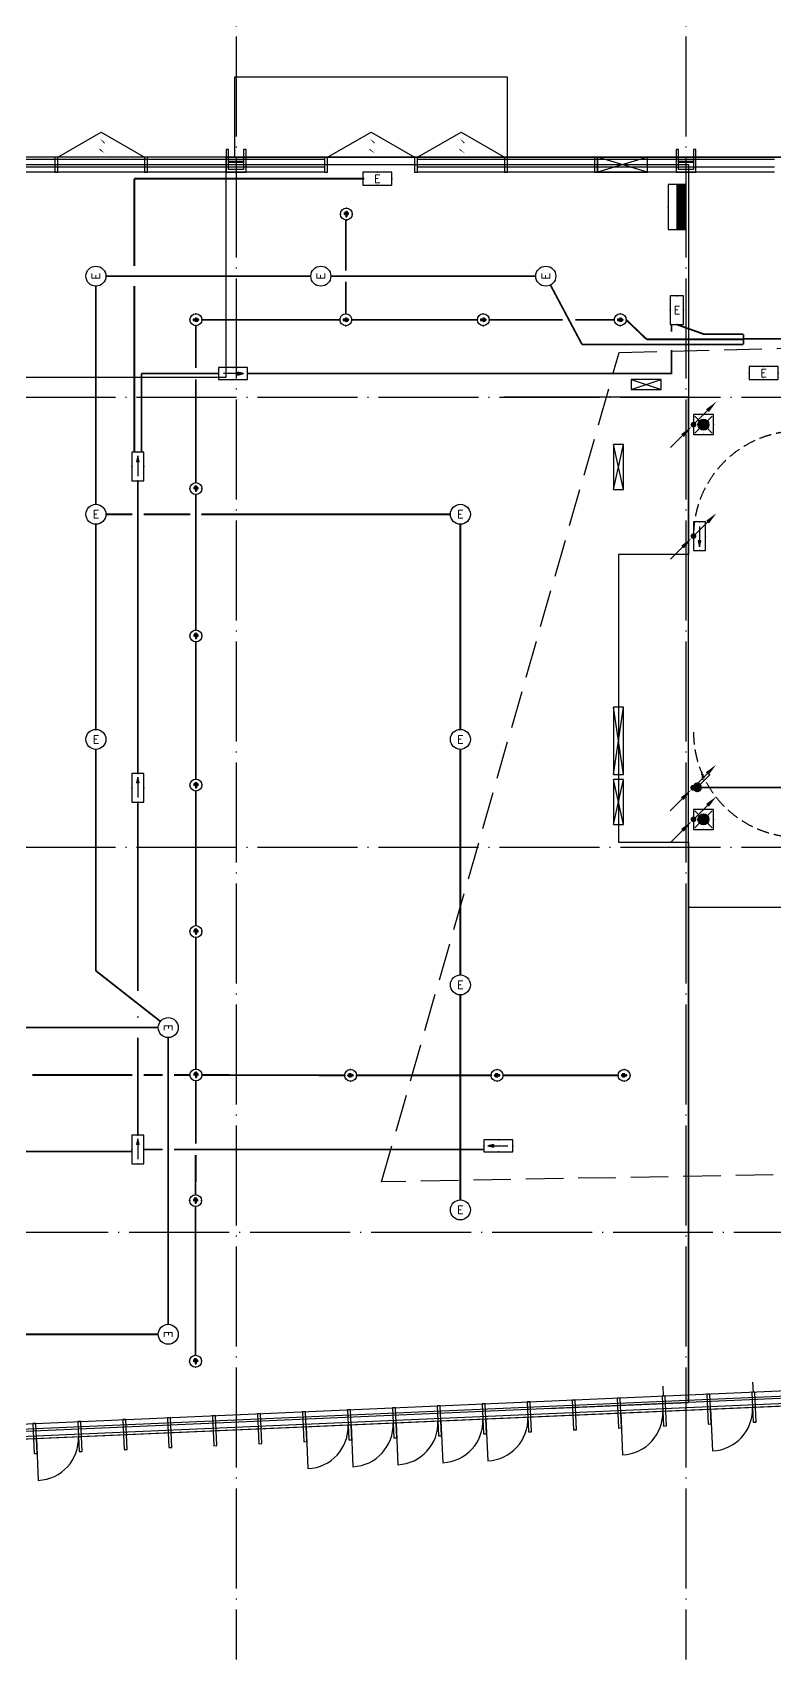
# Model space of a CAD drawing. Extents: x -288892 to 250096, y -100054 to 404668.
# Drawn here: x 10327 to 25170, y 80555 to 113091 of the extents above; entities that cross this region are included whole.
import ezdxf
from ezdxf.enums import TextEntityAlignment as Align
from ezdxf.xclip import XClip

# ---------------------------------------------------------------- set-up
doc = ezdxf.new("R2010")
doc.units = 0
doc.header["$LTSCALE"] = 1000
doc.header["$MEASUREMENT"] = 0
for name, pattern in [('104-14# 核心筒$0$DASH', [0.35, 0.25, -0.1]), ('104-14# 核心筒$0$DOTE', [2.42, 2, -0.2, 0.02, -0.2]), ('DASH', [0.35, 0.25, -0.1]), ('X-104 14#平面$0$109 3#平面$0$DASH', [0.35, 0.25, -0.1])]:
    doc.linetypes.add(name, pattern=pattern)
doc.layers.get('0').update_dxf_attribs({"linetype": 'CONTINUOUS'})
for name, color, linetype, plot in [('104-14# 核心筒$0$04-不打印_辅助线', 165, 'CONTINUOUS', False), ('14#楼幕墙$0$04-不打印_辅助线', 165, 'CONTINUOUS', False), ('X-104 14#平面$0$04-不打印_辅助线', 165, 'CONTINUOUS', False)]:
    doc.layers.add(name, color=color, linetype=linetype, plot=plot)
for name, color, linetype in [('104-14# 核心筒$0$A_AXIS-轴线', 36, '104-14# 核心筒$0$DOTE'), ('14#楼幕墙$0$A-C_玻璃幕墙', 140, 'CONTINUOUS'), ('14#楼幕墙$0$A-C_窗', 140, 'CONTINUOUS'), ('EQUIP-照明', 3, 'CONTINUOUS'), ('EQUIP-箱柜', 3, 'CONTINUOUS'), ('LWIRE', 4, 'CONTINUOUS'), ('WIRE-应急', 2, 'DASH'), ('WIRE-照明', 1, 'CONTINUOUS'), ('X-104 14#平面$0$05-填充_天正', 26, 'CONTINUOUS'), ('X-104 14#平面$0$A-C_玻璃幕墙', 140, 'CONTINUOUS'), ('X-104 14#平面$0$A-SUR_吊顶', 40, 'CONTINUOUS'), ('X-104 14#平面$0$A-TECH_暖通', 6, 'CONTINUOUS')]:
    doc.layers.add(name, color=color, linetype=linetype)
doc.layers.add('X-104 14#平面$0$000套内', color=226, linetype='CONTINUOUS', lineweight=30)
doc.styles.add('_TCH_LABEL', font='COMPLEX', dxfattribs={"bigfont": 'GBCBIG'})
doc.styles.add('_TEL_DIM', font='SIMPLEX', dxfattribs={"width": 0.8, "height": 3.5, "bigfont": 'HZTXT'})
doc.styles.get("Standard").update_dxf_attribs({"font": 'gbenor.shx', "bigfont": 'gbcbig.shx'})

# ---------------------------------------------------------------- blocks, each defined once
blk = doc.blocks.new('14#楼幕墙$0$A$C103B1A8E')
blk.add_lwpolyline([(0, 0), (60, 0), (60, 600), (0, 600)], close=True)
blk = doc.blocks.new('14#楼幕墙$0$A$C678332E3')
blk.add_lwpolyline([(0, 0), (60, 0), (60, 300), (0, 300)], close=True)
blk = doc.blocks.new('*U1890')
blk.add_lwpolyline([(300, 0), (0, 0), (0, 150), (300, 150)], close=True)
blk = doc.blocks.new('14#楼幕墙$0$A$C07E80D9E')
blk.add_lwpolyline([(-350, -50), (-50, -50), (-50, -450), (0, -450), (0, 0), (-400, 0), (-400, -450), (-350, -450)], close=True)
for points in [[(-50, -200), (-350, -200)], [(-50, -220), (-350, -220)]]:
    blk.add_lwpolyline(points)
at = {"layer": '14#楼幕墙$0$A-C_玻璃幕墙', "rotation": 180}
blk.add_blockref('*U1890', (-50, -50), dxfattribs=at)
blk = doc.blocks.new('14#楼幕墙$0$A$C09283E46')
for name, p, rotation in [('14#楼幕墙$0$A$C678332E3', (-28756, 23686), 357.5000000000006), ('14#楼幕墙$0$A$C678332E3', (-26958, 23608), 357.5000000000006), ('14#楼幕墙$0$A$C07E80D9E', (-25330, 23537), 177.5000000000001), ('14#楼幕墙$0$A$C678332E3', (-23361, 23451), 357.5000000000006), ('14#楼幕墙$0$A$C678332E3', (-21563, 23372), 357.5000000000006), ('14#楼幕墙$0$A$C678332E3', (-19765, 23294), 357.5000000000006), ('14#楼幕墙$0$A$C678332E3', (-17967, 23215), 357.5000000000006), ('14#楼幕墙$0$A$C07E80D9E', (-16338, 23144), 177.5000000000001), ('14#楼幕墙$0$A$C103B1A8E', (-30285, -1899), 2.410065309878989e-12), ('14#楼幕墙$0$A$C103B1A8E', (-29385, -1899), 2.410065309878989e-12), ('14#楼幕墙$0$A$C103B1A8E', (-28485, -1899), 2.410065309878989e-12), ('14#楼幕墙$0$A$C103B1A8E', (-27585, -1899), 2.410065309878989e-12), ('14#楼幕墙$0$A$C103B1A8E', (-26685, -1899), 2.410065309878989e-12), ('14#楼幕墙$0$A$C103B1A8E', (-25785, -1899), 2.410065309878989e-12), ('14#楼幕墙$0$A$C103B1A8E', (-24885, -1899), 2.410065309878989e-12), ('14#楼幕墙$0$A$C103B1A8E', (-23985, -1899), 2.410065309878989e-12), ('14#楼幕墙$0$A$C103B1A8E', (-23085, -1899), 2.410065309878989e-12), ('14#楼幕墙$0$A$C103B1A8E', (-22185, -1899), 2.410065309878989e-12), ('14#楼幕墙$0$A$C103B1A8E', (-21285, -1899), 2.410065309878989e-12), ('14#楼幕墙$0$A$C103B1A8E', (-20385, -1899), 2.410065309878989e-12), ('14#楼幕墙$0$A$C103B1A8E', (-19485, -1899), 2.410065309878989e-12), ('14#楼幕墙$0$A$C103B1A8E', (-18585, -1899), 2.410065309878989e-12), ('14#楼幕墙$0$A$C103B1A8E', (-17685, -1899), 2.410065309878989e-12), ('14#楼幕墙$0$A$C103B1A8E', (-16785, -1899), 2.410065309878989e-12), ('14#楼幕墙$0$A$C103B1A8E', (-15885, -1899), 2.410065309878989e-12)]:
    blk.add_blockref(name, p, dxfattribs=dict(rotation=rotation))
blk = doc.blocks.new('14#楼幕墙$0$A$C2CD63A88')
blk.add_lwpolyline([(0, 670), (0, -170)])
blk.add_arc((0, 670), 840, 270, 0)
blk = doc.blocks.new('14#楼幕墙$0$A$C22714246')
blk.add_lwpolyline([(1740, 497), (870, 0), (0, 497)])
at = {"layer": '14#楼幕墙$0$A-C_玻璃幕墙', "color": 1}
blk.add_lwpolyline([(899, 122, 0, 25, 0), (802, 217, 0, 0, 0), (900, 340, 25, 0, 0), (796, 422, 0, 0, 0)], format="xyseb", dxfattribs=at)
blk = doc.blocks.new('14#楼幕墙')
at = {"layer": '14#楼幕墙$0$A-C_玻璃幕墙'}
for p, q in [((86987, 110600), (8392, 110600)), ((16170, 110550), (8433, 110550)), ((16170, 110400), (8554, 110400)), ((16170, 110300), (8635, 110300)), ((25170, 110550), (18030, 110550)), ((25170, 110400), (18030, 110400)), ((25170, 110300), (18030, 110300)), ((-5636, 84575), (40532, 86591)), ((-6010, 84258), (40178, 86275)), ((-5947, 84311), (40237, 86328)), ((-5760, 84469), (40414, 86485))]:
    blk.add_line(p, q, dxfattribs=at)
at = {"layer": '14#楼幕墙$0$A-C_玻璃幕墙', "ltscale": 2}
blk.add_lwpolyline([(14370, 110600), (19830, 110600), (19830, 112200), (14370, 112200)], close=True, dxfattribs=at)
at = {"layer": '14#楼幕墙$0$04-不打印_辅助线', "rotation": 180}
blk.add_blockref('14#楼幕墙$0$A$C22714246', (17970, 111097), dxfattribs=at)
at = {"layer": '14#楼幕墙$0$A-C_玻璃幕墙', "rotation": 2.499999999999448}
blk.add_blockref('14#楼幕墙$0$A$C09283E46', (40532, 87891), dxfattribs=at)
at = {"layer": '14#楼幕墙$0$A-C_窗'}
for name, p, rotation in [('14#楼幕墙$0$A$C22714246', (12570, 111097), 180), ('14#楼幕墙$0$A$C22714246', (19770, 111097), 180), ('14#楼幕墙$0$A$C2CD63A88', (23922, 84895), 2.499999999979593), ('14#楼幕墙$0$A$C2CD63A88', (15830, 84541), 2.499999999979593), ('14#楼幕墙$0$A$C2CD63A88', (16729, 84580), 2.499999999979593), ('14#楼幕墙$0$A$C2CD63A88', (17628, 84620), 2.499999999979593), ('14#楼幕墙$0$A$C2CD63A88', (18527, 84659), 2.499999999979593), ('14#楼幕墙$0$A$C2CD63A88', (19426, 84698), 2.499999999979593), ('14#楼幕墙$0$A$C2CD63A88', (22124, 84816), 2.499999999979593), ('14#楼幕墙$0$A$C2CD63A88', (10435, 84306), 2.499999999979593)]:
    blk.add_blockref(name, p, dxfattribs=dict(at, rotation=rotation))
blk = doc.blocks.new('104-14# 核心筒')
at = {"layer": '104-14# 核心筒$0$04-不打印_辅助线', "linetype": '104-14# 核心筒$0$DASH'}
for centre, start, end in [((25650, 103020), 0, 180), ((25650, 99100), 180, 0)]:
    blk.add_arc(centre, 2100, start, end, dxfattribs=at)
at = {"layer": '104-14# 核心筒$0$A_AXIS-轴线'}
for p, q in [((14400, 139634), (14400, 80555)), ((23400, 139634), (23400, 80555)), ((-9370, 105800), (120260, 105800)), ((-9370, 96800), (120260, 96800)), ((-9520, 89100), (68400, 89100))]:
    blk.add_line(p, q, dxfattribs=at)
blk = doc.blocks.new('*U1803')
blk.add_lwpolyline([(200, 0), (200, 900), (0, 900), (0, 0), (200, 0), (0, 900), (0, 0), (200, 900)])
blk = doc.blocks.new('*U1813')
blk.add_lwpolyline([(200, 0), (200, 1350), (0, 1350), (0, 0), (200, 0), (0, 1350), (0, 0), (200, 1350)])
blk = doc.blocks.new('*U1802')
blk.add_lwpolyline([(200, 0), (200, 600), (0, 600), (0, 0), (200, 0), (0, 600), (0, 0), (200, 600)])
blk = doc.blocks.new('*U1837')
blk.add_lwpolyline([(300, 0), (300, 1000), (0, 1000), (0, 0), (300, 0), (0, 1000), (0, 0), (300, 1000)])
blk = doc.blocks.new('X-104 14#平面$0$sdfjladfiididid')
at = {"layer": 'X-104 14#平面$0$A-TECH_暖通'}
for name, p, rotation in [('*U1837', (22630, 110300), 90), ('*U1802', (22300, 106150), 270)]:
    blk.add_blockref(name, p, dxfattribs=dict(at, rotation=rotation))
for name, p in [('*U1803', (21950, 103950)), ('*U1813', (21950, 98250)), ('*U1803', (21950, 97250))]:
    blk.add_blockref(name, p, dxfattribs=at)
blk = doc.blocks.new('X-104 14#平面')
for points in [[(22951, 85823), (22942, 86023)], [(24749, 85902), (24740, 86101)]]:
    blk.add_lwpolyline(points)
at = {"layer": 'X-104 14#平面$0$000套内'}
for points in [[(23450, 85695), (-5823, 84417), (-2618, 99493), (5804, 97703), (8514, 110450), (23450, 110450), (23450, 102650), (22050, 102650), (22050, 96900), (23450, 96900)], [(23450, 85695), (23450, 95600), (26550, 95600), (26550, 96800), (32300, 96800), (32300, 96700), (41500, 96700), (41500, 105700), (36000, 105700), (36000, 110450), (50400, 110450), (50400, 96800), (59400, 96800), (59400, 85343), (40022, 84343), (40355, 86433), (23450, 85695)]]:
    blk.add_lwpolyline(points, close=True, dxfattribs=at)
at = {"layer": 'X-104 14#平面$0$04-不打印_辅助线'}
blk.add_lwpolyline([(95250, 109400), (95250, 114400), (95050, 114400), (95050, 115200), (95304, 115200), (96797, 120568), (96605, 120622), (96819, 121393), (85624, 124507), (87140, 129956), (83582, 130946), (66456, 115400), (609, 115400), (8, 112572), (4215, 111678), (1410, 98484), (6940, 97309), (8660, 105400), (8600, 105400), (8600, 106200), (14200, 106200), (14200, 110600), (86750, 110600), (86750, 109400)], close=True, dxfattribs=at)
at = {"layer": 'X-104 14#平面$0$05-填充_天正'}
blk.add_lwpolyline([(20640, 85572), (23450, 85695), (23450, 105800), (19757, 105800)], dxfattribs=at)
at = {"layer": 'X-104 14#平面$0$A-C_玻璃幕墙'}
blk.add_lwpolyline([(109062, 84668), (119297, 99814), (117563, 100200), (120742, 127895), (99427, 133825), (92631, 109400), (86987, 109400), (86987, 110600), (8392, 110600), (5689, 97881), (-2734, 99671), (-6010, 84258), (40178, 86275), (39845, 84184), (83846, 86453)], close=True, dxfattribs=at)
at = {"layer": 'X-104 14#平面$0$A-SUR_吊顶', "linetype": 'X-104 14#平面$0$109 3#平面$0$DASH', "ltscale": 3}
blk.add_lwpolyline([(82467, 86682), (83500, 89366), (52927, 88085), (53491, 90740), (17309, 90108), (22065, 106695), (62738, 107720), (62308, 106691), (92309, 108057)], dxfattribs=at)
ref = blk.add_blockref('104-14# 核心筒', (0, 0))
XClip(ref).set_block_clipping_path([(-38664.3623821461, -25500), (139216.5485069363, 330900)])
for name in ['14#楼幕墙', 'X-104 14#平面$0$sdfjladfiididid']:
    blk.add_blockref(name, (0, 0))
blk = doc.blocks.new('$equip$00002540')
blk.add_hatch(color=256).paths.add_polyline_path([(0.24, 0.372), (0.24, 0.228), (0.528, 0.3)])
for p, q in [((-0.72, 0.6), (-0.72, 0)), ((0.72, 0.6), (-0.72, 0.6)), ((-0.72, 0), (0.72, 0)), ((0.24, 0.372), (0.24, 0.228)), ((0.528, 0.3), (0.24, 0.372)), ((0.24, 0.228), (0.528, 0.3)), ((0.72, 0), (0.72, 0.6))]:
    blk.add_line(p, q)
at = {"color": 7}
blk.add_line((-0.48, 0.3), (0.48, 0.3), dxfattribs=at)
at = {"const_width": 0.02}
blk.add_lwpolyline([(-0.72, 0.6), (-0.72, 0), (0.72, 0), (0.72, 0.6), (-0.72, 0.6), (-0.72, 0)], dxfattribs=at)
for p in [(-0.72, 0.3), (0, 0.6), (0, 0), (0.72, 0.3)]:
    blk.add_point(p)
at = {"color": 7, "style": '_TEL_DIM', "flags": 1}
blk.add_attdef('A', text='', height=0.00002, dxfattribs=at).set_placement((0, 0), align=Align.MIDDLE_CENTER)
blk = doc.blocks.new('$equip$00001822')
for p, q in [((0.147, 0.356), (0.625, 0.833)), ((0.625, 0.833), (0.766, 0.692))]:
    blk.add_line(p, q)
blk.add_circle((0, 0.208), 0.208)
for p in [(-0.208, 0.208), (-0.015, 0.001), (0, 0.417), (0.208, 0.208)]:
    blk.add_point(p)
for points in [[(-0.18, 0.313), (0.18, 0.313), (-0.208, 0.208), (0.208, 0.208)], [(-0.18, 0.104), (0.18, 0.104), (-0.208, 0.208), (0.208, 0.208)], [(-0.104, 0.389), (0.104, 0.389), (-0.18, 0.313), (0.18, 0.313)], [(-0.104, 0.028), (0.104, 0.028), (-0.18, 0.104), (0.18, 0.104)], [(0, 0.417), (0, 0.417), (-0.104, 0.389), (0.104, 0.389)], [(0, 0), (0, 0), (-0.104, 0.028), (0.104, 0.028)]]:
    blk.add_solid(points)
at = {"color": 7, "style": '_TEL_DIM'}
blk.add_attdef('$TEXT$', text='', height=0.4, dxfattribs=at).set_placement((0.581, 0.465), align=Align.MIDDLE_CENTER)
at = {"color": 7, "style": '_TEL_DIM', "flags": 1}
blk.add_attdef('A', text='', height=0.00002, dxfattribs=at).set_placement((0, 0), align=Align.MIDDLE_CENTER)
blk = doc.blocks.new('$equip$00002604')
blk.add_hatch(color=256).paths.add_polyline_path([(0.275, 0.5, 1), (-0.274, 0.5, 1)])
for p, q in [((-0.429, 0.929), (-0.194, 0.694)), ((0.194, 0.694), (0.429, 0.929)), ((-0.429, 0.071), (-0.194, 0.306)), ((0.194, 0.306), (0.429, 0.071))]:
    blk.add_line(p, q)
at = {"const_width": 0.02}
blk.add_lwpolyline([(-0.5, 1), (-0.5, 0), (0.5, 0), (0.5, 1), (-0.5, 1), (-0.5, 0)], dxfattribs=at)
blk.add_lwpolyline([(-0.5, 1), (-0.5, 0), (0.5, 0), (0.5, 1)], close=True)
blk.add_circle((0, 0.5), 0.275)
for p in [(0, 1), (-0.5, 0.5), (0, 0), (0.5, 0.5)]:
    blk.add_point(p)
at = {"color": 7, "style": '_TEL_DIM', "flags": 1}
blk.add_attdef('A', text='', height=0.000025, dxfattribs=at).set_placement((0, 0), align=Align.MIDDLE_CENTER)
blk = doc.blocks.new('$TelecSys$00000081')
for p, q in [((0.104, 0.104), (0.104, 0.104)), ((-1.15, -1.15), (-0.55, -0.55)), ((-0.104, -0.104), (-0.104, -0.104))]:
    blk.add_line(p, q)
at = {"const_width": 0.142}
blk.add_lwpolyline([(0.071, 0, 1), (-0.071, 0, 1)], format="xyb", close=True, dxfattribs=at)
blk.add_solid([(-0.62, -0.48), (-0.48, -0.62), (-0.1, -0.1)])
at = {"width": 0.8, "flags": 9}
blk.add_attdef('A', (0, 0), '', height=0.00002, rotation=180, dxfattribs=at)
blk = doc.blocks.new('$TelecSys$00000079')
for p, q in [((0.7, 0.7), (0, 0)), ((0.104, 0.104), (0.104, 0.104)), ((-0.104, -0.104), (-0.104, -0.104))]:
    blk.add_line(p, q)
at = {"const_width": 0.142}
blk.add_lwpolyline([(-0.071, 0, 1), (0.071, 0, 1)], format="xyb", close=True, dxfattribs=at)
blk.add_solid([(0.63, 0.77), (0.77, 0.63), (1.15, 1.15)])
at = {"width": 0.8, "flags": 9}
blk.add_attdef('A', (0, 0), '', height=0.00002, dxfattribs=at)
blk = doc.blocks.new('$equip_U$00000189(HT0843)')
at = {"color": 2}
for p, q in [((-0.72, 0.66), (-0.72, 0)), ((0.72, 0.66), (-0.72, 0.66)), ((-0.72, 0), (0.72, 0)), ((0.72, 0), (0.72, 0.66))]:
    blk.add_line(p, q, dxfattribs=at)
at = {"color": 2, "const_width": 0.0125}
for points in [[(0.72, 0.66), (0.72, 0.66), (-0.72, 0.66)], [(-0.72, 0.66), (-0.72, 0)], [(-0.72, 0), (0.72, 0)], [(0.72, 0), (0.72, 0.66)]]:
    blk.add_lwpolyline(points, dxfattribs=at)
at = {"color": 2}
blk.add_lwpolyline([(-0.72, 0.66), (-0.72, 0)], dxfattribs=at)
for p in [(-0.72, 0.33), (0, 0.66), (0, 0), (0.72, 0.33)]:
    blk.add_point(p)
at = {"color": 7, "style": '_TEL_DIM'}
blk.add_attdef('$TEXT$', text='', height=0.4, dxfattribs=at).set_placement((0, 0.33), align=Align.MIDDLE_CENTER)
at = {"color": 7, "style": '_TEL_DIM', "flags": 1}
blk.add_attdef('A', text='', height=0.000025, dxfattribs=at).set_placement((0, 0), align=Align.MIDDLE_CENTER)
blk = doc.blocks.new('$equip$00002534')
for p, q in [((-0.72, 0.66), (-0.72, 0)), ((0.72, 0.66), (-0.72, 0.66)), ((-0.72, 0), (0.72, 0)), ((0.72, 0), (0.72, 0.66))]:
    blk.add_line(p, q)
at = {"const_width": 0.02}
blk.add_lwpolyline([(-0.72, 0.66), (-0.72, 0), (0.72, 0), (0.72, 0.66), (-0.72, 0.66), (-0.72, 0)], dxfattribs=at)
for p in [(-0.72, 0.33), (0, 0.66), (0, 0), (0.72, 0.33)]:
    blk.add_point(p)
at = {"color": 7, "style": '_TEL_DIM'}
blk.add_attdef('$TEXT$', text='', height=0.4, dxfattribs=at).set_placement((0, 0.33), align=Align.MIDDLE_CENTER)
at = {"color": 7, "style": '_TEL_DIM', "flags": 1}
blk.add_attdef('A', text='', height=0.00002, dxfattribs=at).set_placement((0, 0), align=Align.MIDDLE_CENTER)
blk = doc.blocks.new('$equip$00001838')
blk.add_circle((0, 0), 0.5)
at = {"color": 7, "style": '_TEL_DIM'}
blk.add_attdef('$TEXT$', text='', height=0.4, dxfattribs=at).set_placement((0, 0), align=Align.MIDDLE_CENTER)
at = {"color": 7, "style": '_TEL_DIM', "flags": 1}
blk.add_attdef('A', text='', height=0.00002, dxfattribs=at).set_placement((0, 0), align=Align.MIDDLE_CENTER)
blk = doc.blocks.new('$equip$00002541')
blk.add_hatch(color=256).paths.add_polyline_path([(-0.24, 0.372), (-0.528, 0.3), (-0.24, 0.228)])
for p, q in [((-0.72, 0.6), (-0.72, 0)), ((0.72, 0.6), (-0.72, 0.6)), ((-0.72, 0), (0.72, 0)), ((-0.24, 0.372), (-0.528, 0.3)), ((-0.528, 0.3), (-0.24, 0.228)), ((-0.24, 0.372), (-0.24, 0.228)), ((0.72, 0), (0.72, 0.6))]:
    blk.add_line(p, q)
at = {"color": 7}
blk.add_line((-0.48, 0.3), (0.48, 0.3), dxfattribs=at)
at = {"const_width": 0.02}
blk.add_lwpolyline([(-0.72, 0.6), (-0.72, 0), (0.72, 0), (0.72, 0.6), (-0.72, 0.6), (-0.72, 0)], dxfattribs=at)
for p in [(-0.72, 0.3), (0, 0.6), (0, 0), (0.72, 0.3)]:
    blk.add_point(p)
at = {"color": 7, "style": '_TEL_DIM', "flags": 1}
blk.add_attdef('A', text='', height=0.00002, dxfattribs=at).set_placement((0, 0), align=Align.MIDDLE_CENTER)
blk = doc.blocks.new('*X1338')
at = {"color": 0}
for p, q in [((-250, 33), (-183, 100)), ((-250, 68), (-218, 100)), ((-247, 0), (-147, 100)), ((-212, 0), (-112, 100)), ((-177, 0), (-77, 100)), ((-141, 0), (-41, 100)), ((-106, 0), (-6, 100)), ((-71, 0), (29, 100)), ((-35, 0), (65, 100)), ((0, 0), (100, 100)), ((35, 0), (135, 100)), ((71, 0), (171, 100)), ((106, 0), (206, 100)), ((141, 0), (241, 100)), ((177, 0), (250, 73)), ((212, 0), (250, 38)), ((247, 0), (250, 3))]:
    blk.add_line(p, q, dxfattribs=at)
blk = doc.blocks.new('$equip$00001414')
for p, q in [((0.75, 0.6), (-0.75, 0.6)), ((-0.75, 0.6), (-0.75, 0)), ((0.75, 0), (0.75, 0.6)), ((-0.75, 0.3), (0.75, 0.3)), ((-0.75, 0), (0.75, 0))]:
    blk.add_line(p, q)
at = {"const_width": 0.3}
blk.add_lwpolyline([(-0.75, 0.15), (0.75, 0.15)], dxfattribs=at)
for p in [(0, 0.6), (-0.75, 0.3), (0, 0), (0.75, 0.3)]:
    blk.add_point(p)
at = {"xscale": 0.00300000000061118, "yscale": 0.00300000000061118, "zscale": 0.00300000000061118}
blk.add_blockref('*X1338', (0, 0), dxfattribs=at)
at = {"style": '_TCH_LABEL', "flags": 9}
blk.add_attdef('A', (0, 0), '', height=0.00002, dxfattribs=at)
blk = doc.blocks.new('$equip_U$00000283(晏大钊)')
at = {"color": 3}
for p, q in [((-0.07, 0.05), (-0.27, 0.05)), ((-0.27, 0.05), (-0.27, 0.05)), ((-0.26, 0.05), (-0.27, 0.04)), ((-0.25, 0.05), (-0.27, 0.03)), ((-0.24, 0.05), (-0.27, 0.02)), ((-0.23, 0.05), (-0.27, 0.01)), ((-0.22, 0.05), (-0.27, 0)), ((-0.2, 0.05), (-0.27, -0.01)), ((-0.19, 0.05), (-0.27, -0.03)), ((-0.18, 0.05), (-0.27, -0.04)), ((-0.17, 0.05), (-0.27, -0.05)), ((-0.16, 0.05), (-0.27, -0.06)), ((-0.27, 0.05), (-0.27, 0.05)), ((-0.26, 0.05), (-0.27, 0.04)), ((-0.25, 0.05), (-0.27, 0.03)), ((-0.24, 0.05), (-0.27, 0.02)), ((-0.23, 0.05), (-0.27, 0.01)), ((-0.22, 0.05), (-0.27, 0)), ((-0.2, 0.05), (-0.27, -0.01)), ((-0.19, 0.05), (-0.27, -0.03)), ((-0.18, 0.05), (-0.27, -0.04)), ((-0.17, 0.05), (-0.27, -0.05)), ((-0.16, 0.05), (-0.27, -0.06)), ((-0.15, 0.05), (-0.26, -0.06)), ((-0.15, 0.05), (-0.26, -0.06)), ((-0.14, 0.05), (-0.25, -0.06)), ((-0.14, 0.05), (-0.25, -0.06)), ((-0.13, 0.05), (-0.24, -0.06)), ((-0.13, 0.05), (-0.24, -0.06)), ((-0.11, 0.05), (-0.23, -0.06)), ((-0.11, 0.05), (-0.23, -0.06)), ((-0.1, 0.05), (-0.22, -0.06)), ((-0.1, 0.05), (-0.22, -0.06)), ((-0.09, 0.05), (-0.21, -0.06)), ((-0.09, 0.05), (-0.21, -0.06)), ((-0.08, 0.05), (-0.2, -0.06)), ((-0.08, 0.05), (-0.2, -0.06)), ((-0.07, 0.05), (-0.18, -0.06)), ((-0.07, 0.05), (-0.18, -0.06)), ((-0.06, 0.05), (-0.17, -0.06)), ((-0.06, 0.05), (-0.17, -0.06)), ((-0.05, 0.05), (-0.16, -0.06)), ((-0.05, 0.05), (-0.16, -0.06)), ((-0.04, 0.05), (-0.15, -0.06)), ((-0.04, 0.05), (-0.15, -0.06)), ((-0.02, 0.05), (-0.14, -0.06)), ((-0.02, 0.05), (-0.14, -0.06)), ((-0.01, 0.05), (-0.13, -0.06)), ((-0.01, 0.05), (-0.13, -0.06)), ((0, 0.05), (-0.12, -0.06)), ((0, 0.05), (-0.12, -0.06)), ((0.01, 0.05), (-0.11, -0.06)), ((0.01, 0.05), (-0.11, -0.06)), ((0.02, 0.05), (-0.09, -0.06)), ((0.02, 0.05), (-0.09, -0.06)), ((0.03, 0.05), (-0.08, -0.06)), ((0.03, 0.05), (-0.08, -0.06)), ((0.04, 0.05), (-0.07, -0.06)), ((0.04, 0.05), (-0.07, -0.06)), ((0.05, 0.05), (-0.06, -0.06)), ((0.05, 0.05), (-0.06, -0.06)), ((-0.04, 0.17), (-0.05, 0.16)), ((-0.04, 0.17), (-0.05, 0.16)), ((0.07, 0.05), (-0.05, -0.06)), ((0.07, 0.05), (-0.05, -0.06)), ((-0.03, 0.17), (-0.04, 0.16)), ((-0.02, 0.17), (-0.04, 0.15)), ((-0.03, 0.17), (-0.04, 0.16)), ((-0.02, 0.17), (-0.04, 0.15)), ((0.15, 0.13), (-0.04, -0.06)), ((0.15, 0.13), (-0.04, -0.06)), ((0.21, 0.08), (-0.04, -0.18)), ((0.17, 0.03), (-0.04, -0.18)), ((-0.01, 0.17), (-0.03, 0.15)), ((0, 0.17), (-0.03, 0.14)), ((-0.01, 0.17), (-0.03, 0.15)), ((0, 0.17), (-0.03, 0.14)), ((0.16, 0.13), (-0.03, -0.06)), ((0.16, 0.13), (-0.03, -0.06)), ((0.22, 0.07), (-0.03, -0.18)), ((0.17, 0.02), (-0.03, -0.18)), ((0.01, 0.17), (-0.02, 0.14)), ((0.01, 0.17), (-0.02, 0.14)), ((0.17, 0.12), (-0.02, -0.06)), ((0.17, 0.12), (-0.02, -0.06)), ((0.22, 0.07), (-0.02, -0.18)), ((0.17, 0.01), (-0.02, -0.18)), ((0.02, 0.17), (-0.01, 0.13)), ((0.03, 0.17), (-0.01, 0.13)), ((0.02, 0.17), (-0.01, 0.13)), ((0.03, 0.17), (-0.01, 0.13)), ((0.23, 0.06), (-0.01, -0.18)), ((0.05, 0.17), (0, 0.12)), ((0.06, 0.17), (0, 0.12)), ((0.05, 0.17), (0, 0.12)), ((0.06, 0.17), (0, 0.12)), ((0.17, 0.11), (0, -0.06)), ((0.17, 0.11), (0, -0.06)), ((0.24, 0.06), (0, -0.18)), ((0.07, 0.17), (0.01, 0.11)), ((0.07, 0.17), (0.01, 0.11)), ((0.18, 0.11), (0.01, -0.06)), ((0.18, 0.11), (0.01, -0.06)), ((0.08, 0.17), (0.02, 0.1)), ((0.09, 0.17), (0.02, 0.1)), ((0.08, 0.17), (0.02, 0.1)), ((0.09, 0.17), (0.02, 0.1)), ((0.18, 0.1), (0.02, -0.06)), ((0.18, 0.1), (0.02, -0.06)), ((0.24, 0.05), (0.02, -0.18)), ((0.1, 0.17), (0.03, 0.09)), ((0.11, 0.17), (0.03, 0.09)), ((0.1, 0.17), (0.03, 0.09)), ((0.11, 0.17), (0.03, 0.09)), ((0.19, 0.1), (0.03, -0.06)), ((0.19, 0.1), (0.03, -0.06)), ((0.25, 0.05), (0.03, -0.18)), ((0.12, 0.16), (0.04, 0.08)), ((0.12, 0.16), (0.04, 0.08)), ((0.19, 0.09), (0.04, -0.06)), ((0.19, 0.09), (0.04, -0.06)), ((0.25, 0.04), (0.04, -0.18)), ((0.12, 0.16), (0.05, 0.08)), ((0.12, 0.16), (0.05, 0.08)), ((0.13, 0.15), (0.05, 0.07)), ((0.13, 0.15), (0.05, 0.07)), ((0.2, 0.09), (0.05, -0.06)), ((0.2, 0.09), (0.05, -0.06)), ((0.26, 0.03), (0.05, -0.18)), ((0.14, 0.15), (0.06, 0.07)), ((0.14, 0.15), (0.06, 0.07)), ((0.14, 0.14), (0.06, 0.06)), ((0.14, 0.14), (0.06, 0.06)), ((0.21, 0.08), (0.06, -0.06)), ((0.16, 0.04), (0.06, -0.06)), ((0.27, 0.03), (0.06, -0.18)), ((0.15, 0.14), (0.07, 0.06)), ((0.15, 0.14), (0.07, 0.06)), ((0.27, 0.02), (0.07, -0.18)), ((0.28, 0.02), (0.08, -0.18)), ((0.28, 0.01), (0.09, -0.18)), ((0.28, 0.01), (0.09, -0.18)), ((0.29, 0.01), (0.1, -0.18)), ((0.29, 0.01), (0.1, -0.18)), ((0.3, 0), (0.16, -0.13)), ((0.3, 0), (0.16, -0.13)), ((0.21, 0.08), (0.17, 0.04)), ((0.21, 0.08), (0.18, 0.04)), ((0.22, 0.07), (0.19, 0.04)), ((0.22, 0.07), (0.2, 0.04)), ((0.23, 0.06), (0.21, 0.04)), ((0.24, 0.06), (0.21, 0.03)), ((0.24, 0.05), (0.21, 0.02)), ((0.25, 0.05), (0.21, 0.01)), ((0.25, 0.04), (0.21, 0)), ((0.26, 0.03), (0.21, -0.01)), ((0.27, 0.03), (0.21, -0.02)), ((0.27, 0.02), (0.21, -0.03)), ((0.28, 0.02), (0.21, -0.05)), ((-0.03, -0.15), (-0.05, -0.18)), ((-0.03, -0.15), (-0.05, -0.18)), ((0.17, 0), (-0.01, -0.18)), ((0.17, -0.01), (0, -0.18)), ((0.17, -0.03), (0.02, -0.18)), ((0.17, -0.04), (0.03, -0.18)), ((0.17, -0.05), (0.04, -0.18)), ((0.17, -0.05), (0.05, -0.18)), ((0.18, -0.05), (0.06, -0.18)), ((0.19, -0.05), (0.07, -0.18)), ((0.2, -0.05), (0.08, -0.18)), ((0.3, 0), (0.27, -0.03)), ((0.3, 0), (0.27, -0.03))]:
    blk.add_line(p, q, dxfattribs=at)
at = {"color": 3, "linetype": 'ByBlock', "ltscale": 5}
for p, q in [((-0.27, 0.05), (-0.27, -0.06)), ((0.07, 0.05), (-0.27, 0.05)), ((0.07, 0.05), (-0.06, 0.17)), ((-0.06, 0.17), (0.11, 0.17)), ((0.07, 0.05), (0.07, 0.05)), ((0.11, 0.17), (0.3, 0)), ((-0.27, -0.06), (0.07, -0.06)), ((-0.06, -0.18), (0.07, -0.06)), ((0.11, -0.18), (-0.06, -0.18)), ((0.07, -0.06), (0.07, -0.06)), ((0.3, 0), (0.11, -0.18))]:
    blk.add_line(p, q, dxfattribs=at)
at = {"color": 3}
blk.add_circle((0, 0), 0.595, dxfattribs=at)
for p in [(-0.59, 0), (0, 0.59), (0.59, 0), (0, -0.59)]:
    blk.add_point(p)
at = {"color": 7, "style": '_TEL_DIM', "flags": 1}
for tag in ['A', 'REMARK']:
    blk.add_attdef(tag, text='', height=0.000025, dxfattribs=at).set_placement((0, 0), align=Align.MIDDLE_CENTER)
blk = doc.blocks.new('$equip_U$00000284(晏大钊)')
for p in [(-0.298, 0), (0, 0.298), (0.298, 0), (0, -0.298)]:
    blk.add_point(p)
at = {"xscale": 0.5, "yscale": 0.5, "zscale": 0.5}
blk.add_blockref('$equip_U$00000283(晏大钊)', (0, 0), dxfattribs=at)
at = {"color": 7, "style": '_TEL_DIM', "flags": 1}
for tag in ['A', 'REMARK']:
    blk.add_attdef(tag, text='', height=0.0000125, dxfattribs=at).set_placement((0, 0), align=Align.MIDDLE_CENTER)
blk = doc.blocks.new('$equip_U$00000302(HT0843)')
for p in [(-0.298, 0), (0, 0.298), (0.298, 0), (0, -0.298)]:
    blk.add_point(p)
at = {"rotation": 180}
blk.add_blockref('$equip_U$00000284(晏大钊)', (0, 0), dxfattribs=at)
at = {"color": 7, "style": '_TEL_DIM', "flags": 1}
for tag in ['A', 'REMARK']:
    blk.add_attdef(tag, text='', height=0.0000125, dxfattribs=at).set_placement((0, 0), align=Align.MIDDLE_CENTER)

msp = doc.modelspace()

# ---------------------------------------------------------------- linework, layer by layer
at = {"layer": 'WIRE-应急', "linetype": 'DASH', "const_width": 35}
for points in [[(12363, 108419), (12363, 110168)], [(16962, 110168), (12363, 110168)], [(16595, 108331), (16595, 109343)], [(11595, 108019), (11595, 103656)], [(11795, 108219), (15895, 108219)], [(12363, 104701), (12363, 108019)], [(16295, 108219), (20395, 108219)], [(16595, 107466), (16595, 108106)], [(20688, 108042), (21320, 106853)], [(13595, 106382), (13595, 107228)], [(13714, 107347), (16476, 107347)], [(16714, 107347), (19226, 107347)], [(19464, 107347), (20930, 107347)], [(21185, 107347), (21965, 107347)], [(22613, 106955), (22203, 107347)], [(23108, 107251), (23108, 107108)], [(23218, 107251), (23763, 107057)], [(24550, 107057), (23763, 107057)], [(24550, 106853), (24550, 107057)], [(24550, 106853), (21320, 106853)], [(24550, 106955), (22613, 106955)], [(23108, 106740), (23108, 106257)], [(32872, 106965), (24550, 106965)], [(12506, 104701), (12506, 106270)], [(14050, 106270), (12506, 106270)], [(13595, 104090), (13595, 106157)], [(14626, 106270), (23108, 106270)], [(12434, 98275), (12434, 104125)], [(13595, 101143), (13595, 103852)], [(11795, 103456), (12322, 103456)], [(12547, 103456), (13482, 103456)], [(13707, 103456), (18686, 103456)], [(11595, 103256), (11595, 99156)], [(18886, 103256), (18886, 99156)], [(13595, 98160), (13595, 100905)], [(11595, 98756), (11595, 94326)], [(18886, 94245), (18886, 98756)], [(13595, 95231), (13595, 97922)], [(12434, 93922), (12434, 97699)], [(13595, 92363), (13595, 94993)], [(11595, 94326), (12885, 93315)], [(18886, 93845), (18886, 89745)], [(12434, 93391), (12434, 93414)], [(12842, 93191), (8742, 93191)], [(12434, 91043), (12434, 92991)], [(13042, 87257), (13042, 92991)], [(12322, 92244), (10321, 92244)], [(12930, 92244), (12547, 92244)], [(13476, 92244), (13155, 92244)], [(13592, 90867), (13595, 92125)], [(16571, 92236), (13714, 92244)], [(19502, 92236), (16809, 92236)], [(22043, 92236), (19740, 92236)], [(3311, 90715), (12314, 90715)], [(12554, 90755), (12930, 90755)], [(13155, 90755), (19358, 90755)], [(13589, 89850), (13591, 90642)], [(13588, 86639), (13588, 89612)], [(12842, 87057), (8742, 87057)]]:
    msp.add_lwpolyline(points, dxfattribs=at)
at = {"layer": 'WIRE-照明', "linetype": 'Continuous', "const_width": 35}
msp.add_lwpolyline([(25450, 97994), (23709, 97994)], dxfattribs=at)

# ---------------------------------------------------------------- block references
msp.add_blockref('X-104 14#平面', (0, 0))
at = {"layer": 'EQUIP-照明'}
ref = msp.add_blockref('$equip$00002534', (17225, 110300), dxfattribs=dict(at, xscale=400, yscale=400, zscale=400, rotation=180))
ref.add_attrib('$TEXT$', 'E', dxfattribs={"layer": '0', "color": 7, "height": 160, "style": '_TEL_DIM'}).set_placement((17225, 110168), align=Align.MIDDLE_CENTER)
at = {"layer": 'EQUIP-照明', "xscale": 400, "yscale": 400, "zscale": 400}
for name, p, rotation in [('$equip_U$00000302(HT0843)', (16605, 109461), 270), ('$equip_U$00000302(HT0843)', (13595, 107347), 180), ('$equip_U$00000302(HT0843)', (16595, 107347), 180), ('$equip_U$00000302(HT0843)', (19345, 107347), 180), ('$equip_U$00000302(HT0843)', (22084, 107347), 180), ('$equip$00002541', (14338, 106390), 180), ('$equip$00002604', (23550, 105250), 270), ('$equip$00002541', (12314, 104413), 270), ('$equip_U$00000302(HT0843)', (13595, 103971), 270), ('$equip$00002540', (23550, 103020), 270), ('$equip_U$00000302(HT0843)', (13595, 101024), 270), ('$equip$00002541', (12314, 97987), 270), ('$equip_U$00000302(HT0843)', (13595, 98041), 270), ('$equip$00002604', (23550, 97356), 270), ('$equip_U$00000302(HT0843)', (13595, 95112), 270), ('$equip_U$00000302(HT0843)', (13595, 92244), 270), ('$equip$00002541', (12314, 90755), 270), ('$equip_U$00000302(HT0843)', (13589, 89731), 270), ('$equip_U$00000302(HT0843)', (13588, 86520), 270)]:
    msp.add_blockref(name, p, dxfattribs=dict(at, rotation=rotation))
for p, rotation in [((11595, 108219), 90), ((16095, 108219), 90), ((20595, 108219), 90), ((13042, 93191), 270), ((13042, 87057), 270)]:
    msp.add_blockref('$equip$00001838', p, dxfattribs=dict(at, rotation=rotation)).add_auto_attribs({'$TEXT$': 'E'})
at = {"layer": 'EQUIP-照明'}
ref = msp.add_blockref('$equip_U$00000189(HT0843)', (23350, 107539), dxfattribs=dict(at, xscale=400, yscale=400, zscale=400, rotation=90))
ref.add_attrib('$TEXT$', 'E', dxfattribs={"layer": '0', "color": 7, "height": 160, "style": '_TEL_DIM'}).set_placement((23218, 107539), align=Align.MIDDLE_CENTER)
at = {"layer": 'EQUIP-照明', "xscale": 400, "yscale": 400, "zscale": 400}
for name, p in [('$equip_U$00000189(HT0843)', (24953, 106150)), ('$equip$00001838', (11595, 103456)), ('$equip$00001838', (18886, 103456)), ('$equip$00001838', (11595, 98956)), ('$equip$00001838', (18886, 98956)), ('$equip$00001838', (18886, 94045)), ('$equip$00001838', (18886, 89545))]:
    msp.add_blockref(name, p, dxfattribs=at).add_auto_attribs({'$TEXT$': 'E'})
at = {"layer": 'EQUIP-照明'}
ref = msp.add_blockref('$equip$00001822', (23543, 97994), dxfattribs=dict(at, xscale=-400, yscale=400, zscale=400, rotation=270))
ref.add_attrib('$TEXT$', 't', dxfattribs={"layer": '0', "color": 7, "height": 160, "style": '_TEL_DIM'}).set_placement((23729, 98226), align=Align.MIDDLE_CENTER)
at = {"layer": 'EQUIP-照明', "xscale": 400, "yscale": 400, "zscale": 400}
for name, p in [('$equip_U$00000302(HT0843)', (16690, 92236)), ('$equip_U$00000302(HT0843)', (19621, 92236)), ('$equip_U$00000302(HT0843)', (22162, 92236)), ('$equip$00002541', (19646, 90706))]:
    msp.add_blockref(name, p, dxfattribs=at)
at = {"layer": 'EQUIP-箱柜', "xscale": 600, "yscale": 600, "zscale": 600, "rotation": 90}
msp.add_blockref('$equip$00001414', (23400, 109600), dxfattribs=at)
at = {"layer": 'LWIRE', "xscale": 400, "yscale": 400, "zscale": 400}
for name, p in [('$TelecSys$00000079', (23550, 105250)), ('$TelecSys$00000081', (23550, 105250)), ('$TelecSys$00000079', (23550, 103020)), ('$TelecSys$00000081', (23550, 103020)), ('$TelecSys$00000079', (23543, 97988)), ('$TelecSys$00000081', (23543, 97988)), ('$TelecSys$00000079', (23550, 97356)), ('$TelecSys$00000081', (23550, 97356))]:
    msp.add_blockref(name, p, dxfattribs=at)

doc.saveas('drawing.dxf')
